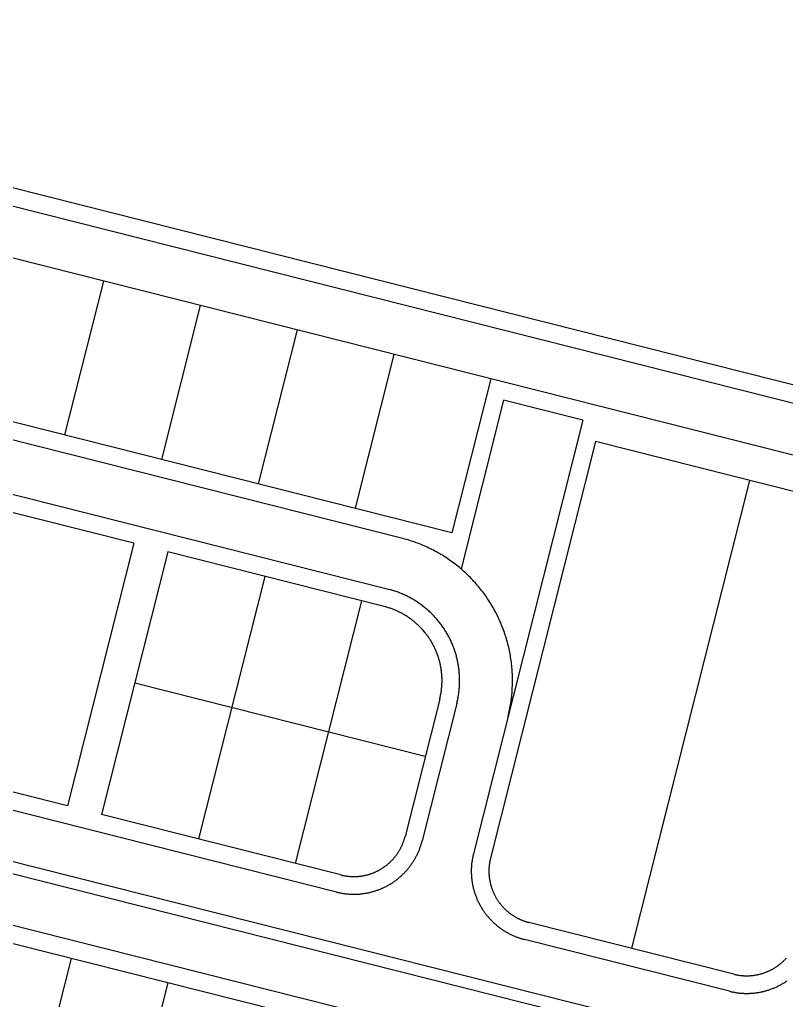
# Model space of a CAD drawing. Header units: metres. Extents: x 680594 to 684853, y 828874 to 830078.
# Drawn here: x 684349.4 to 684480, y 829176.9 to 829343.8 of the extents above; entities that cross this region are included whole.
import ezdxf

# ---------------------------------------------------------------- set-up
doc = ezdxf.new("R2010")
doc.units = ezdxf.units.M
doc.layers.add('PLOT_LINES', color=7, linetype='Continuous')

msp = doc.modelspace()

# ---------------------------------------------------------------- linework, layer by layer
at = {"layer": 'PLOT_LINES'}
for points in [[(684495.4, 829278.03), (684234.66, 829343.83)], [(684495.4, 829278.03), (684234.66, 829343.83)], [(684494.67, 829275.13), (684233.93, 829340.92)], [(684443.12, 829279.3), (684275.46, 829321.61)], [(684363.7, 829299.35), (684357.09, 829273.17)], [(684380.18, 829295.19), (684373.57, 829269.01)], [(684396.66, 829291.03), (684390.06, 829264.85)], [(684423.02, 829256.53), (684291.16, 829289.8)], [(684413.15, 829286.87), (684406.54, 829260.69)], [(684414.45, 829255.6), (684295.27, 829285.67)], [(684429.63, 829282.71), (684423.02, 829256.53)], [(684431.81, 829279.07), (684424.57, 829250.37)], [(684445.3, 829275.66), (684431.81, 829279.07)], [(684501.3, 829264.62), (684443.12, 829279.3)], [(684412.25, 829246.87), (684293.07, 829276.95)], [(684445.3, 829275.66), (684426.68, 829201.88)], [(684447.47, 829272.02), (684429.59, 829201.15)], [(684499.83, 829258.81), (684447.47, 829272.02)], [(684473.65, 829265.41), (684453.57, 829185.81)], [(684368.85, 829254.73), (684335, 829263.27)], [(684432.57, 829225.24), (684432.64, 829225.52), (684432.71, 829225.81), (684432.77, 829226.09), (684432.83, 829226.38), (684432.89, 829226.66), (684432.94, 829226.95), (684432.99, 829227.23), (684433.04, 829227.52), (684433.08, 829227.81), (684433.12, 829228.1), (684433.16, 829228.39), (684433.19, 829228.67), (684433.22, 829228.96), (684433.25, 829229.25), (684433.27, 829229.54), (684433.29, 829229.83), (684433.3, 829230.12), (684433.32, 829230.42), (684433.33, 829230.71), (684433.33, 829231), (684433.33, 829231.29), (684433.33, 829231.58), (684433.33, 829231.87), (684433.32, 829232.16), (684433.31, 829232.45), (684433.3, 829232.74), (684433.28, 829233.03), (684433.26, 829233.32), (684433.23, 829233.61), (684433.2, 829233.9), (684433.17, 829234.19), (684433.14, 829234.48), (684433.1, 829234.77), (684433.06, 829235.06), (684433.01, 829235.34), (684432.97, 829235.63), (684432.92, 829235.92), (684432.86, 829236.2), (684432.8, 829236.49), (684432.74, 829236.77), (684432.68, 829237.05), (684432.61, 829237.34), (684432.54, 829237.62), (684432.46, 829237.9), (684432.39, 829238.18), (684432.3, 829238.46), (684432.22, 829238.74), (684432.13, 829239.02), (684432.04, 829239.29), (684431.95, 829239.57), (684431.85, 829239.84), (684431.75, 829240.12), (684431.65, 829240.39), (684431.54, 829240.66), (684431.43, 829240.93), (684431.32, 829241.2), (684431.2, 829241.46), (684431.08, 829241.73), (684430.96, 829241.99), (684430.83, 829242.25), (684430.71, 829242.51), (684430.58, 829242.77), (684430.44, 829243.03), (684430.3, 829243.29), (684430.16, 829243.54), (684430.02, 829243.8), (684429.87, 829244.05), (684429.72, 829244.3), (684429.57, 829244.55), (684429.42, 829244.79), (684429.26, 829245.04), (684429.1, 829245.28), (684428.94, 829245.52), (684428.77, 829245.76), (684428.6, 829246), (684428.43, 829246.23), (684428.26, 829246.46), (684428.08, 829246.69), (684427.9, 829246.92), (684427.72, 829247.15), (684427.53, 829247.37), (684427.34, 829247.6), (684427.15, 829247.82), (684426.96, 829248.03), (684426.76, 829248.25), (684426.57, 829248.46), (684426.37, 829248.67), (684426.16, 829248.88), (684425.96, 829249.09), (684425.75, 829249.29), (684425.54, 829249.49), (684425.33, 829249.69), (684425.11, 829249.89), (684424.9, 829250.08), (684424.68, 829250.27), (684424.46, 829250.46), (684424.23, 829250.65), (684424.01, 829250.83), (684423.78, 829251.01), (684423.55, 829251.19), (684423.32, 829251.37), (684423.09, 829251.54), (684422.85, 829251.71), (684422.61, 829251.88), (684422.37, 829252.04), (684422.13, 829252.21), (684421.89, 829252.37), (684421.64, 829252.52), (684421.4, 829252.68), (684421.15, 829252.83), (684420.9, 829252.97), (684420.64, 829253.12), (684420.39, 829253.26), (684420.13, 829253.4), (684419.88, 829253.53), (684419.62, 829253.67), (684419.36, 829253.8), (684419.1, 829253.92), (684418.83, 829254.05), (684418.57, 829254.17), (684418.3, 829254.29), (684418.03, 829254.4), (684417.76, 829254.51), (684417.49, 829254.62), (684417.22, 829254.72), (684416.95, 829254.83), (684416.68, 829254.92), (684416.4, 829255.02), (684416.13, 829255.11), (684415.85, 829255.2), (684415.57, 829255.29), (684415.29, 829255.37), (684415.01, 829255.45), (684414.73, 829255.53), (684414.45, 829255.6)], [(684368.85, 829254.73), (684357.57, 829210.03)], [(684374.67, 829253.26), (684363.39, 829208.57)], [(684411.51, 829243.96), (684374.67, 829253.26)], [(684391.15, 829249.1), (684379.88, 829204.41)], [(684423.85, 829227.44), (684423.89, 829227.62), (684423.93, 829227.81), (684423.98, 829227.99), (684424.01, 829228.17), (684424.05, 829228.35), (684424.08, 829228.54), (684424.11, 829228.72), (684424.14, 829228.9), (684424.17, 829229.09), (684424.2, 829229.27), (684424.22, 829229.46), (684424.24, 829229.64), (684424.26, 829229.83), (684424.28, 829230.01), (684424.29, 829230.2), (684424.3, 829230.38), (684424.31, 829230.57), (684424.32, 829230.75), (684424.33, 829230.94), (684424.33, 829231.13), (684424.33, 829231.31), (684424.33, 829231.5), (684424.33, 829231.69), (684424.33, 829231.87), (684424.32, 829232.06), (684424.31, 829232.24), (684424.3, 829232.43), (684424.28, 829232.61), (684424.27, 829232.8), (684424.25, 829232.99), (684424.23, 829233.17), (684424.21, 829233.36), (684424.18, 829233.54), (684424.16, 829233.72), (684424.13, 829233.91), (684424.1, 829234.09), (684424.07, 829234.28), (684424.03, 829234.46), (684423.99, 829234.64), (684423.95, 829234.82), (684423.91, 829235), (684423.87, 829235.19), (684423.82, 829235.37), (684423.78, 829235.55), (684423.73, 829235.72), (684423.67, 829235.9), (684423.62, 829236.08), (684423.57, 829236.26), (684423.51, 829236.44), (684423.45, 829236.61), (684423.38, 829236.79), (684423.32, 829236.96), (684423.25, 829237.14), (684423.19, 829237.31), (684423.12, 829237.48), (684423.04, 829237.65), (684422.97, 829237.82), (684422.89, 829237.99), (684422.81, 829238.16), (684422.73, 829238.33), (684422.65, 829238.5), (684422.57, 829238.66), (684422.48, 829238.83), (684422.39, 829238.99), (684422.3, 829239.16), (684422.21, 829239.32), (684422.12, 829239.48), (684422.02, 829239.64), (684421.93, 829239.8), (684421.83, 829239.96), (684421.73, 829240.11), (684421.62, 829240.27), (684421.52, 829240.42), (684421.41, 829240.57), (684421.31, 829240.73), (684421.2, 829240.88), (684421.08, 829241.03), (684420.97, 829241.17), (684420.86, 829241.32), (684420.74, 829241.46), (684420.62, 829241.61), (684420.5, 829241.75), (684420.38, 829241.89), (684420.25, 829242.03), (684420.13, 829242.17), (684420, 829242.31), (684419.88, 829242.44), (684419.75, 829242.57), (684419.61, 829242.71), (684419.48, 829242.84), (684419.35, 829242.97), (684419.21, 829243.09), (684419.07, 829243.22), (684418.94, 829243.34), (684418.8, 829243.46), (684418.65, 829243.59), (684418.51, 829243.71), (684418.37, 829243.82), (684418.22, 829243.94), (684418.07, 829244.05), (684417.93, 829244.17), (684417.78, 829244.28), (684417.62, 829244.38), (684417.47, 829244.49), (684417.32, 829244.6), (684417.16, 829244.7), (684417.01, 829244.8), (684416.85, 829244.9), (684416.69, 829245), (684416.53, 829245.1), (684416.37, 829245.19), (684416.21, 829245.28), (684416.05, 829245.38), (684415.89, 829245.46), (684415.72, 829245.55), (684415.56, 829245.64), (684415.39, 829245.72), (684415.22, 829245.8), (684415.05, 829245.88), (684414.88, 829245.96), (684414.71, 829246.03), (684414.54, 829246.1), (684414.37, 829246.18), (684414.2, 829246.25), (684414.02, 829246.31), (684413.85, 829246.38), (684413.67, 829246.44), (684413.5, 829246.5), (684413.32, 829246.56), (684413.14, 829246.62), (684412.97, 829246.67), (684412.79, 829246.73), (684412.61, 829246.78), (684412.43, 829246.83), (684412.25, 829246.87)], [(684407.64, 829244.94), (684396.36, 829200.25)], [(684420.94, 829228.18), (684420.98, 829228.32), (684421.01, 829228.47), (684421.04, 829228.62), (684421.07, 829228.77), (684421.1, 829228.92), (684421.13, 829229.06), (684421.16, 829229.21), (684421.18, 829229.36), (684421.2, 829229.51), (684421.22, 829229.66), (684421.24, 829229.81), (684421.26, 829229.96), (684421.27, 829230.11), (684421.29, 829230.26), (684421.3, 829230.41), (684421.31, 829230.57), (684421.32, 829230.72), (684421.32, 829230.87), (684421.33, 829231.02), (684421.33, 829231.17), (684421.33, 829231.32), (684421.33, 829231.47), (684421.33, 829231.62), (684421.33, 829231.78), (684421.32, 829231.93), (684421.31, 829232.08), (684421.31, 829232.23), (684421.29, 829232.38), (684421.28, 829232.53), (684421.27, 829232.68), (684421.25, 829232.83), (684421.23, 829232.98), (684421.21, 829233.13), (684421.19, 829233.28), (684421.17, 829233.43), (684421.14, 829233.58), (684421.12, 829233.73), (684421.09, 829233.88), (684421.06, 829234.03), (684421.03, 829234.17), (684420.99, 829234.32), (684420.96, 829234.47), (684420.92, 829234.61), (684420.88, 829234.76), (684420.84, 829234.91), (684420.8, 829235.05), (684420.75, 829235.2), (684420.71, 829235.34), (684420.66, 829235.48), (684420.61, 829235.63), (684420.56, 829235.77), (684420.51, 829235.91), (684420.46, 829236.05), (684420.4, 829236.19), (684420.34, 829236.33), (684420.29, 829236.47), (684420.23, 829236.61), (684420.16, 829236.75), (684420.1, 829236.89), (684420.03, 829237.02), (684419.97, 829237.16), (684419.9, 829237.29), (684419.83, 829237.43), (684419.76, 829237.56), (684419.69, 829237.69), (684419.61, 829237.83), (684419.53, 829237.96), (684419.46, 829238.09), (684419.38, 829238.22), (684419.3, 829238.34), (684419.22, 829238.47), (684419.13, 829238.6), (684419.05, 829238.72), (684418.96, 829238.85), (684418.87, 829238.97), (684418.78, 829239.09), (684418.69, 829239.21), (684418.6, 829239.33), (684418.51, 829239.45), (684418.41, 829239.57), (684418.32, 829239.69), (684418.22, 829239.8), (684418.12, 829239.92), (684418.02, 829240.03), (684417.92, 829240.14), (684417.82, 829240.25), (684417.71, 829240.36), (684417.61, 829240.47), (684417.5, 829240.58), (684417.39, 829240.68), (684417.28, 829240.79), (684417.17, 829240.89), (684417.06, 829240.99), (684416.95, 829241.1), (684416.83, 829241.19), (684416.72, 829241.29), (684416.6, 829241.39), (684416.49, 829241.49), (684416.37, 829241.58), (684416.25, 829241.67), (684416.13, 829241.76), (684416.01, 829241.85), (684415.88, 829241.94), (684415.76, 829242.03), (684415.63, 829242.12), (684415.51, 829242.2), (684415.38, 829242.28), (684415.25, 829242.36), (684415.13, 829242.44), (684415, 829242.52), (684414.87, 829242.6), (684414.73, 829242.67), (684414.6, 829242.75), (684414.47, 829242.82), (684414.34, 829242.89), (684414.2, 829242.96), (684414.07, 829243.03), (684413.93, 829243.09), (684413.79, 829243.16), (684413.66, 829243.22), (684413.52, 829243.28), (684413.38, 829243.34), (684413.24, 829243.4), (684413.1, 829243.45), (684412.96, 829243.51), (684412.82, 829243.56), (684412.67, 829243.61), (684412.53, 829243.66), (684412.39, 829243.71), (684412.24, 829243.76), (684412.1, 829243.8), (684411.95, 829243.84), (684411.81, 829243.89), (684411.66, 829243.93), (684411.51, 829243.96)], [(684479.84, 829167.32), (684195.83, 829238.99)], [(684479.35, 829165.38), (684195.34, 829237.05)], [(684418.48, 829218.44), (684369.03, 829230.91)], [(684420.94, 829228.18), (684415.04, 829204.82)], [(684403.38, 829195.38), (684276.45, 829227.41)], [(684423.85, 829227.44), (684417.95, 829204.08)], [(684465.64, 829160.08), (684204.89, 829225.87)], [(684357.57, 829210.03), (684323.72, 829218.58)], [(684404.12, 829198.29), (684363.39, 829208.57)], [(684404.12, 829198.29), (684404.22, 829198.27), (684404.32, 829198.24), (684404.42, 829198.22), (684404.52, 829198.2), (684404.63, 829198.18), (684404.73, 829198.16), (684404.83, 829198.14), (684404.94, 829198.12), (684405.04, 829198.11), (684405.14, 829198.09), (684405.25, 829198.08), (684405.35, 829198.07), (684405.46, 829198.06), (684405.56, 829198.05), (684405.66, 829198.04), (684405.77, 829198.03), (684405.87, 829198.03), (684405.98, 829198.02), (684406.08, 829198.02), (684406.19, 829198.02), (684406.29, 829198.02), (684406.4, 829198.02), (684406.5, 829198.02), (684406.61, 829198.02), (684406.71, 829198.03), (684406.82, 829198.03), (684406.92, 829198.04), (684407.02, 829198.05), (684407.13, 829198.05), (684407.23, 829198.06), (684407.34, 829198.08), (684407.44, 829198.09), (684407.54, 829198.1), (684407.65, 829198.12), (684407.75, 829198.13), (684407.86, 829198.15), (684407.96, 829198.17), (684408.06, 829198.19), (684408.16, 829198.21), (684408.27, 829198.23), (684408.37, 829198.25), (684408.47, 829198.28), (684408.57, 829198.3), (684408.67, 829198.33), (684408.77, 829198.36), (684408.87, 829198.39), (684408.97, 829198.42), (684409.07, 829198.45), (684409.17, 829198.48), (684409.27, 829198.52), (684409.37, 829198.55), (684409.47, 829198.59), (684409.57, 829198.62), (684409.67, 829198.66), (684409.76, 829198.7), (684409.86, 829198.74), (684409.95, 829198.79), (684410.05, 829198.83), (684410.15, 829198.87), (684410.24, 829198.92), (684410.33, 829198.96), (684410.43, 829199.01), (684410.52, 829199.06), (684410.61, 829199.11), (684410.7, 829199.16), (684410.8, 829199.21), (684410.89, 829199.26), (684410.98, 829199.32), (684411.07, 829199.37), (684411.15, 829199.43), (684411.24, 829199.48), (684411.33, 829199.54), (684411.42, 829199.6), (684411.5, 829199.66), (684411.59, 829199.72), (684411.67, 829199.78), (684411.76, 829199.85), (684411.84, 829199.91), (684411.92, 829199.97), (684412, 829200.04), (684412.08, 829200.11), (684412.16, 829200.17), (684412.24, 829200.24), (684412.32, 829200.31), (684412.4, 829200.38), (684412.48, 829200.45), (684412.55, 829200.53), (684412.63, 829200.6), (684412.7, 829200.67), (684412.77, 829200.75), (684412.85, 829200.82), (684412.92, 829200.9), (684412.99, 829200.98), (684413.06, 829201.05), (684413.13, 829201.13), (684413.2, 829201.21), (684413.26, 829201.29), (684413.33, 829201.37), (684413.39, 829201.46), (684413.46, 829201.54), (684413.52, 829201.62), (684413.58, 829201.71), (684413.64, 829201.79), (684413.71, 829201.88), (684413.76, 829201.96), (684413.82, 829202.05), (684413.88, 829202.14), (684413.94, 829202.23), (684413.99, 829202.32), (684414.05, 829202.41), (684414.1, 829202.5), (684414.15, 829202.59), (684414.2, 829202.68), (684414.25, 829202.77), (684414.3, 829202.86), (684414.35, 829202.96), (684414.4, 829203.05), (684414.44, 829203.14), (684414.49, 829203.24), (684414.53, 829203.33), (684414.57, 829203.43), (684414.61, 829203.53), (684414.65, 829203.62), (684414.69, 829203.72), (684414.73, 829203.82), (684414.77, 829203.92), (684414.8, 829204.01), (684414.84, 829204.11), (684414.87, 829204.21), (684414.9, 829204.31), (684414.93, 829204.41), (684414.96, 829204.51), (684414.99, 829204.61), (684415.02, 829204.71), (684415.04, 829204.82)], [(684403.38, 829195.38), (684403.52, 829195.35), (684403.65, 829195.32), (684403.79, 829195.29), (684403.93, 829195.26), (684404.06, 829195.23), (684404.2, 829195.21), (684404.34, 829195.18), (684404.48, 829195.16), (684404.61, 829195.14), (684404.75, 829195.12), (684404.89, 829195.1), (684405.03, 829195.09), (684405.17, 829195.07), (684405.31, 829195.06), (684405.45, 829195.05), (684405.59, 829195.04), (684405.73, 829195.03), (684405.86, 829195.03), (684406, 829195.02), (684406.14, 829195.02), (684406.28, 829195.02), (684406.42, 829195.02), (684406.56, 829195.02), (684406.7, 829195.02), (684406.84, 829195.03), (684406.98, 829195.04), (684407.12, 829195.04), (684407.26, 829195.05), (684407.4, 829195.07), (684407.54, 829195.08), (684407.68, 829195.09), (684407.82, 829195.11), (684407.95, 829195.13), (684408.09, 829195.15), (684408.23, 829195.17), (684408.37, 829195.19), (684408.51, 829195.22), (684408.64, 829195.24), (684408.78, 829195.27), (684408.92, 829195.3), (684409.05, 829195.33), (684409.19, 829195.37), (684409.32, 829195.4), (684409.46, 829195.44), (684409.59, 829195.47), (684409.73, 829195.51), (684409.86, 829195.55), (684409.99, 829195.59), (684410.13, 829195.64), (684410.26, 829195.68), (684410.39, 829195.73), (684410.52, 829195.78), (684410.65, 829195.83), (684410.78, 829195.88), (684410.91, 829195.93), (684411.04, 829195.99), (684411.17, 829196.04), (684411.29, 829196.1), (684411.42, 829196.16), (684411.55, 829196.22), (684411.67, 829196.28), (684411.8, 829196.34), (684411.92, 829196.41), (684412.04, 829196.47), (684412.17, 829196.54), (684412.29, 829196.61), (684412.41, 829196.68), (684412.53, 829196.75), (684412.65, 829196.82), (684412.77, 829196.9), (684412.88, 829196.97), (684413, 829197.05), (684413.12, 829197.13), (684413.23, 829197.21), (684413.34, 829197.29), (684413.46, 829197.37), (684413.57, 829197.46), (684413.68, 829197.54), (684413.79, 829197.63), (684413.9, 829197.71), (684414, 829197.8), (684414.11, 829197.89), (684414.22, 829197.98), (684414.32, 829198.08), (684414.43, 829198.17), (684414.53, 829198.27), (684414.63, 829198.36), (684414.73, 829198.46), (684414.83, 829198.56), (684414.93, 829198.66), (684415.02, 829198.76), (684415.12, 829198.86), (684415.21, 829198.96), (684415.31, 829199.07), (684415.4, 829199.17), (684415.49, 829199.28), (684415.58, 829199.39), (684415.67, 829199.49), (684415.75, 829199.6), (684415.84, 829199.71), (684415.92, 829199.82), (684416.01, 829199.94), (684416.09, 829200.05), (684416.17, 829200.16), (684416.25, 829200.28), (684416.32, 829200.39), (684416.4, 829200.51), (684416.48, 829200.63), (684416.55, 829200.75), (684416.62, 829200.87), (684416.69, 829200.99), (684416.76, 829201.11), (684416.83, 829201.23), (684416.9, 829201.35), (684416.96, 829201.48), (684417.03, 829201.6), (684417.09, 829201.73), (684417.15, 829201.85), (684417.21, 829201.98), (684417.27, 829202.11), (684417.32, 829202.23), (684417.38, 829202.36), (684417.43, 829202.49), (684417.48, 829202.62), (684417.53, 829202.75), (684417.58, 829202.88), (684417.63, 829203.01), (684417.68, 829203.14), (684417.72, 829203.28), (684417.76, 829203.41), (684417.8, 829203.54), (684417.84, 829203.68), (684417.88, 829203.81), (684417.92, 829203.95), (684417.95, 829204.08)], [(684426.68, 829201.88), (684426.65, 829201.74), (684426.61, 829201.61), (684426.58, 829201.47), (684426.56, 829201.33), (684426.53, 829201.2), (684426.5, 829201.06), (684426.48, 829200.92), (684426.46, 829200.79), (684426.44, 829200.65), (684426.42, 829200.51), (684426.4, 829200.37), (684426.38, 829200.23), (684426.37, 829200.09), (684426.36, 829199.95), (684426.35, 829199.81), (684426.34, 829199.67), (684426.33, 829199.54), (684426.32, 829199.4), (684426.32, 829199.26), (684426.32, 829199.12), (684426.31, 829198.98), (684426.31, 829198.84), (684426.32, 829198.7), (684426.32, 829198.56), (684426.33, 829198.42), (684426.33, 829198.28), (684426.34, 829198.14), (684426.35, 829198), (684426.36, 829197.86), (684426.38, 829197.72), (684426.39, 829197.58), (684426.41, 829197.45), (684426.43, 829197.31), (684426.45, 829197.17), (684426.47, 829197.03), (684426.49, 829196.89), (684426.52, 829196.76), (684426.54, 829196.62), (684426.57, 829196.48), (684426.6, 829196.35), (684426.63, 829196.21), (684426.66, 829196.07), (684426.7, 829195.94), (684426.73, 829195.8), (684426.77, 829195.67), (684426.81, 829195.53), (684426.85, 829195.4), (684426.89, 829195.27), (684426.93, 829195.13), (684426.98, 829195), (684427.03, 829194.87), (684427.07, 829194.74), (684427.12, 829194.61), (684427.18, 829194.48), (684427.23, 829194.35), (684427.28, 829194.22), (684427.34, 829194.09), (684427.4, 829193.97), (684427.45, 829193.84), (684427.51, 829193.71), (684427.58, 829193.59), (684427.64, 829193.46), (684427.7, 829193.34), (684427.77, 829193.22), (684427.84, 829193.09), (684427.91, 829192.97), (684427.98, 829192.85), (684428.05, 829192.73), (684428.12, 829192.61), (684428.19, 829192.49), (684428.27, 829192.38), (684428.35, 829192.26), (684428.43, 829192.15), (684428.51, 829192.03), (684428.59, 829191.92), (684428.67, 829191.8), (684428.75, 829191.69), (684428.84, 829191.58), (684428.92, 829191.47), (684429.01, 829191.36), (684429.1, 829191.26), (684429.19, 829191.15), (684429.28, 829191.04), (684429.37, 829190.94), (684429.47, 829190.84), (684429.56, 829190.73), (684429.66, 829190.63), (684429.76, 829190.53), (684429.85, 829190.43), (684429.95, 829190.33), (684430.05, 829190.24), (684430.16, 829190.14), (684430.26, 829190.05), (684430.36, 829189.96), (684430.47, 829189.86), (684430.58, 829189.77), (684430.68, 829189.68), (684430.79, 829189.59), (684430.9, 829189.51), (684431.01, 829189.42), (684431.12, 829189.34), (684431.23, 829189.26), (684431.35, 829189.17), (684431.46, 829189.09), (684431.58, 829189.01), (684431.69, 829188.94), (684431.81, 829188.86), (684431.93, 829188.78), (684432.05, 829188.71), (684432.16, 829188.64), (684432.29, 829188.57), (684432.41, 829188.5), (684432.53, 829188.43), (684432.65, 829188.36), (684432.77, 829188.3), (684432.9, 829188.23), (684433.02, 829188.17), (684433.15, 829188.11), (684433.28, 829188.05), (684433.4, 829187.99), (684433.53, 829187.94), (684433.66, 829187.88), (684433.79, 829187.83), (684433.92, 829187.78), (684434.05, 829187.73), (684434.18, 829187.68), (684434.31, 829187.63), (684434.44, 829187.59), (684434.57, 829187.54), (684434.71, 829187.5), (684434.84, 829187.46), (684434.97, 829187.42), (684435.11, 829187.38), (684435.24, 829187.34), (684435.38, 829187.31)], [(684429.59, 829201.15), (684429.56, 829201.04), (684429.54, 829200.94), (684429.52, 829200.84), (684429.5, 829200.74), (684429.47, 829200.63), (684429.46, 829200.53), (684429.44, 829200.43), (684429.42, 829200.32), (684429.41, 829200.22), (684429.39, 829200.12), (684429.38, 829200.01), (684429.37, 829199.91), (684429.36, 829199.81), (684429.35, 829199.7), (684429.34, 829199.6), (684429.33, 829199.49), (684429.33, 829199.39), (684429.32, 829199.28), (684429.32, 829199.18), (684429.32, 829199.07), (684429.31, 829198.97), (684429.31, 829198.86), (684429.32, 829198.76), (684429.32, 829198.65), (684429.32, 829198.55), (684429.33, 829198.45), (684429.33, 829198.34), (684429.34, 829198.24), (684429.35, 829198.13), (684429.36, 829198.03), (684429.37, 829197.92), (684429.38, 829197.82), (684429.4, 829197.72), (684429.41, 829197.61), (684429.43, 829197.51), (684429.45, 829197.41), (684429.47, 829197.3), (684429.49, 829197.2), (684429.51, 829197.1), (684429.53, 829196.99), (684429.55, 829196.89), (684429.58, 829196.79), (684429.6, 829196.69), (684429.63, 829196.59), (684429.66, 829196.49), (684429.69, 829196.39), (684429.72, 829196.29), (684429.75, 829196.19), (684429.78, 829196.09), (684429.81, 829195.99), (684429.85, 829195.89), (684429.88, 829195.79), (684429.92, 829195.69), (684429.96, 829195.6), (684430, 829195.5), (684430.04, 829195.4), (684430.08, 829195.31), (684430.13, 829195.21), (684430.17, 829195.12), (684430.21, 829195.02), (684430.26, 829194.93), (684430.31, 829194.83), (684430.36, 829194.74), (684430.41, 829194.65), (684430.46, 829194.56), (684430.51, 829194.47), (684430.56, 829194.37), (684430.61, 829194.28), (684430.67, 829194.2), (684430.72, 829194.11), (684430.78, 829194.02), (684430.84, 829193.93), (684430.9, 829193.85), (684430.96, 829193.76), (684431.02, 829193.67), (684431.08, 829193.59), (684431.14, 829193.51), (684431.21, 829193.42), (684431.27, 829193.34), (684431.34, 829193.26), (684431.4, 829193.18), (684431.47, 829193.1), (684431.54, 829193.02), (684431.61, 829192.94), (684431.68, 829192.86), (684431.75, 829192.79), (684431.82, 829192.71), (684431.9, 829192.63), (684431.97, 829192.56), (684432.04, 829192.49), (684432.12, 829192.41), (684432.2, 829192.34), (684432.27, 829192.27), (684432.35, 829192.2), (684432.43, 829192.13), (684432.51, 829192.07), (684432.59, 829192), (684432.67, 829191.93), (684432.75, 829191.87), (684432.84, 829191.8), (684432.92, 829191.74), (684433, 829191.68), (684433.09, 829191.62), (684433.17, 829191.56), (684433.26, 829191.5), (684433.35, 829191.44), (684433.44, 829191.38), (684433.52, 829191.32), (684433.61, 829191.27), (684433.7, 829191.21), (684433.79, 829191.16), (684433.88, 829191.11), (684433.97, 829191.06), (684434.07, 829191.01), (684434.16, 829190.96), (684434.25, 829190.91), (684434.35, 829190.87), (684434.44, 829190.82), (684434.54, 829190.78), (684434.63, 829190.73), (684434.73, 829190.69), (684434.82, 829190.65), (684434.92, 829190.61), (684435.02, 829190.57), (684435.11, 829190.53), (684435.21, 829190.49), (684435.31, 829190.46), (684435.41, 829190.42), (684435.51, 829190.39), (684435.61, 829190.36), (684435.71, 829190.33), (684435.81, 829190.3), (684435.91, 829190.27), (684436.01, 829190.24), (684436.11, 829190.22)], [(684471.02, 829181.41), (684436.11, 829190.22)], [(684464.9, 829157.17), (684341.76, 829188.24)], [(684470.28, 829178.5), (684435.38, 829187.31)], [(684351.64, 829157.9), (684358.24, 829184.08)], [(684471.02, 829181.41), (684471.12, 829181.38), (684471.22, 829181.36), (684471.32, 829181.34), (684471.43, 829181.32), (684471.53, 829181.3), (684471.63, 829181.28), (684471.74, 829181.26), (684471.84, 829181.24), (684471.94, 829181.23), (684472.05, 829181.21), (684472.15, 829181.2), (684472.25, 829181.19), (684472.36, 829181.18), (684472.46, 829181.17), (684472.57, 829181.16), (684472.67, 829181.15), (684472.78, 829181.15), (684472.88, 829181.14), (684472.99, 829181.14), (684473.09, 829181.14), (684473.19, 829181.14), (684473.3, 829181.14), (684473.4, 829181.14), (684473.51, 829181.14), (684473.61, 829181.14), (684473.72, 829181.15), (684473.82, 829181.16), (684473.93, 829181.16), (684474.03, 829181.17), (684474.14, 829181.18), (684474.24, 829181.19), (684474.34, 829181.21), (684474.45, 829181.22), (684474.55, 829181.23), (684474.65, 829181.25), (684474.76, 829181.27), (684474.86, 829181.29), (684474.96, 829181.31), (684475.07, 829181.33), (684475.17, 829181.35), (684475.27, 829181.37), (684475.37, 829181.4), (684475.47, 829181.42), (684475.58, 829181.45), (684475.68, 829181.48), (684475.78, 829181.51), (684475.88, 829181.54), (684475.98, 829181.57), (684476.08, 829181.6), (684476.18, 829181.63), (684476.27, 829181.67), (684476.37, 829181.71), (684476.47, 829181.74), (684476.57, 829181.78), (684476.67, 829181.82), (684476.76, 829181.86), (684476.86, 829181.9), (684476.95, 829181.95), (684477.05, 829181.99), (684477.14, 829182.03), (684477.24, 829182.08), (684477.33, 829182.13), (684477.42, 829182.18), (684477.52, 829182.23), (684477.61, 829182.28), (684477.7, 829182.33), (684477.79, 829182.38), (684477.88, 829182.43), (684477.97, 829182.49), (684478.06, 829182.55), (684478.14, 829182.6), (684478.23, 829182.66), (684478.32, 829182.72), (684478.4, 829182.78), (684478.49, 829182.84), (684478.57, 829182.9), (684478.66, 829182.96), (684478.74, 829183.03), (684478.82, 829183.09), (684478.91, 829183.16), (684478.99, 829183.22), (684479.07, 829183.29), (684479.15, 829183.36), (684479.22, 829183.43), (684479.3, 829183.5), (684479.38, 829183.57), (684479.45, 829183.64), (684479.53, 829183.72), (684479.6, 829183.79), (684479.68, 829183.87), (684479.75, 829183.94), (684479.82, 829184.02), (684479.89, 829184.09), (684479.96, 829184.17)], [(684368.12, 829153.74), (684374.73, 829179.92)], [(684470.28, 829178.5), (684470.42, 829178.47), (684470.56, 829178.43), (684470.69, 829178.4), (684470.83, 829178.38), (684470.97, 829178.35), (684471.1, 829178.32), (684471.24, 829178.3), (684471.38, 829178.28), (684471.52, 829178.26), (684471.65, 829178.24), (684471.79, 829178.22), (684471.93, 829178.2), (684472.07, 829178.19), (684472.21, 829178.18), (684472.35, 829178.17), (684472.49, 829178.16), (684472.63, 829178.15), (684472.77, 829178.14), (684472.91, 829178.14), (684473.05, 829178.14), (684473.19, 829178.14), (684473.33, 829178.14), (684473.47, 829178.14), (684473.61, 829178.14), (684473.74, 829178.15), (684473.88, 829178.15), (684474.02, 829178.16), (684474.16, 829178.17), (684474.3, 829178.18), (684474.44, 829178.2), (684474.58, 829178.21), (684474.72, 829178.23), (684474.86, 829178.25), (684475, 829178.27), (684475.13, 829178.29), (684475.27, 829178.31), (684475.41, 829178.34), (684475.55, 829178.36), (684475.68, 829178.39), (684475.82, 829178.42), (684475.95, 829178.45), (684476.09, 829178.48), (684476.23, 829178.52), (684476.36, 829178.55), (684476.5, 829178.59), (684476.63, 829178.63), (684476.76, 829178.67), (684476.9, 829178.71), (684477.03, 829178.76), (684477.16, 829178.8), (684477.29, 829178.85), (684477.42, 829178.9), (684477.55, 829178.95), (684477.68, 829179), (684477.81, 829179.05), (684477.94, 829179.1), (684478.07, 829179.16), (684478.2, 829179.22), (684478.32, 829179.27), (684478.45, 829179.33), (684478.58, 829179.4), (684478.7, 829179.46), (684478.82, 829179.52), (684478.95, 829179.59), (684479.07, 829179.66), (684479.19, 829179.73), (684479.31, 829179.8), (684479.43, 829179.87), (684479.55, 829179.94), (684479.67, 829180.02), (684479.79, 829180.09), (684479.9, 829180.17), (684480.02, 829180.25)]]:
    msp.add_lwpolyline(points, dxfattribs=at)

doc.saveas('drawing.dxf')
